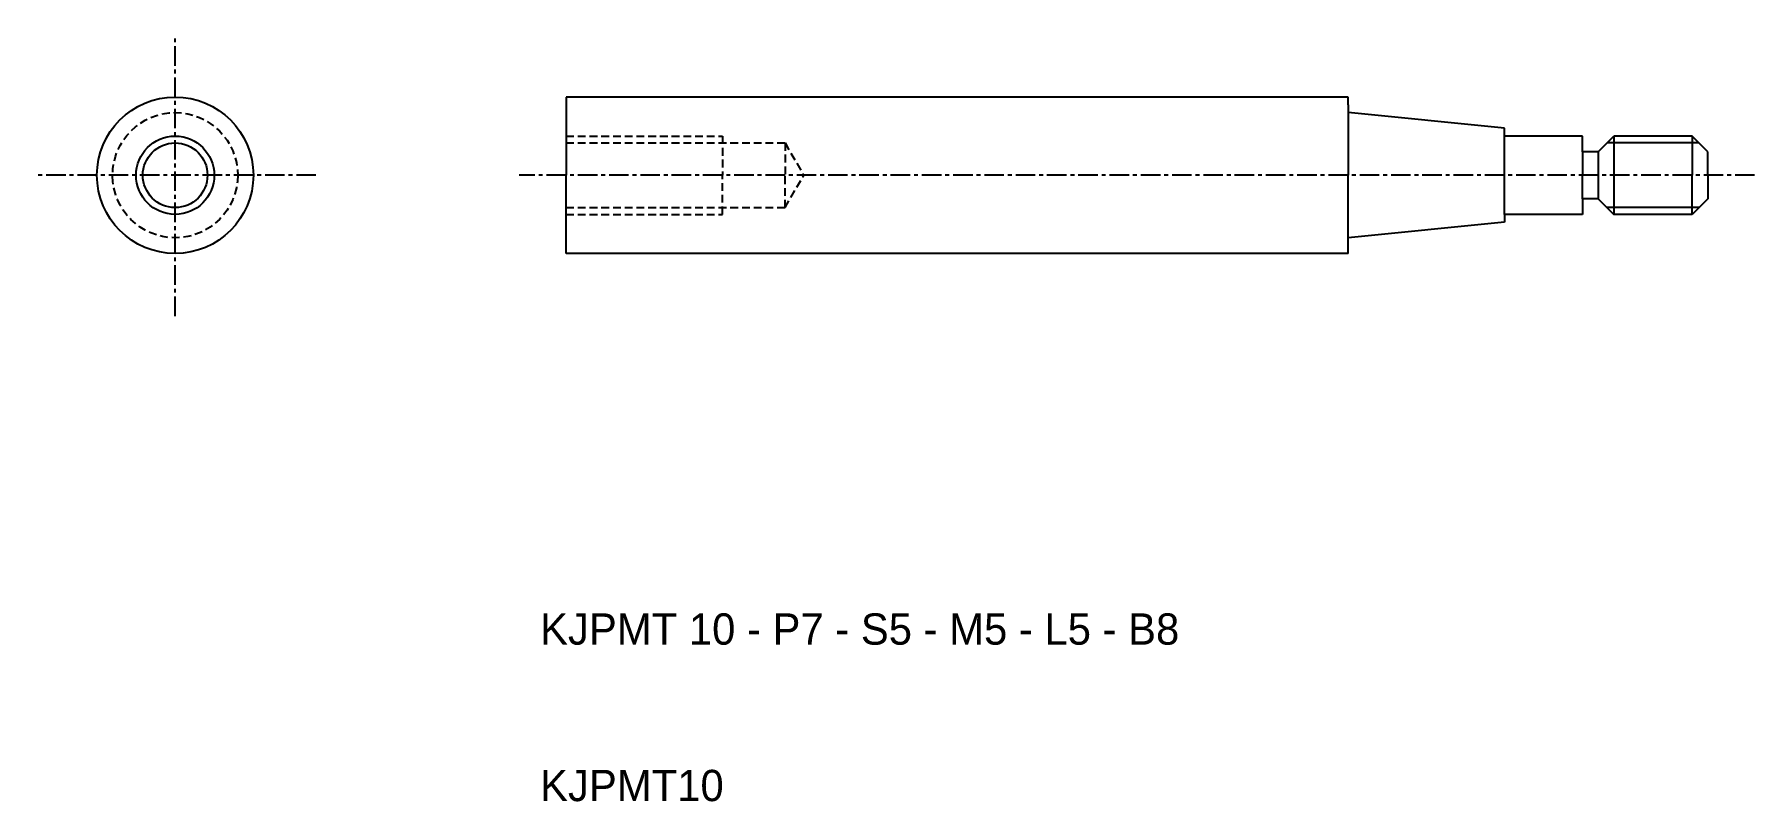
# Model space of a CAD drawing. Extents: x -34 to 76, y 10 to 59.
import ezdxf

# ---------------------------------------------------------------- set-up
doc = ezdxf.new("R2010")
doc.units = 0
doc.linetypes.add('CENTER', pattern=[2, 1.25, -0.25, 0.25, -0.25])
doc.linetypes.add('DASHED', pattern=[0.75, 0.5, -0.25])
doc.layers.get('0').update_dxf_attribs({"linetype": 'CONTINUOUS'})
doc.layers.add('CENTER', color=1, linetype='CENTER')

msp = doc.modelspace()

# ---------------------------------------------------------------- linework, layer by layer
at = {"color": 7, "linetype": 'CONTINUOUS'}
for p, q in [((50, 55), (0, 55)), ((0, 55), (0, 50)), ((50, 54.5), (50, 55)), ((50, 54.5), (50, 50)), ((60, 53), (50, 54)), ((60, 52.5), (60, 53)), ((65, 52.5), (60, 52.5)), ((60, 47.5), (60, 52.5)), ((65, 51.5), (65, 52.5)), ((66, 51.5), (67, 52.5)), ((67, 52.5), (67, 47.5)), ((72, 52.5), (67, 52.5)), ((72, 52.5), (72, 50)), ((73, 51.5), (72, 52.5)), ((65, 51.5), (65, 50)), ((66, 51.5), (65, 51.5)), ((66, 51.5), (66, 48.5)), ((73, 50), (73, 51.5)), ((0, 45), (0, 50)), ((50, 45.5), (50, 50)), ((65, 48.5), (65, 50)), ((72, 47.5), (72, 50)), ((73, 50), (73, 48.5)), ((65, 48.5), (65, 47.5)), ((66, 48.5), (65, 48.5)), ((66, 48.5), (67, 47.5)), ((65, 47.5), (60, 47.5)), ((60, 47.5), (60, 47)), ((72, 47.5), (67, 47.5)), ((60, 47), (50, 46)), ((50, 45), (50, 45.5)), ((50, 45), (0, 45))]:
    msp.add_line(p, q, dxfattribs=at)
at = {"color": 3, "linetype": 'DASHED'}
for p, q in [((0, 52.5), (10, 52.5)), ((0, 52.067), (14, 52.067)), ((10, 52.5), (10, 50)), ((14, 52.067), (14, 50)), ((14, 52.067), (15.193, 50)), ((10, 47.5), (10, 50)), ((14, 47.933), (15.193, 50)), ((14, 47.933), (14, 50)), ((0, 47.933), (14, 47.933)), ((0, 47.5), (10, 47.5))]:
    msp.add_line(p, q, dxfattribs=at)
at = {"color": 3, "linetype": 'CONTINUOUS'}
for p, q in [((72.433, 52.067), (66.567, 52.067)), ((72.433, 47.933), (66.567, 47.933))]:
    msp.add_line(p, q, dxfattribs=at)
msp.add_line((73, 48.5), (72, 47.5))
at = {"color": 7, "linetype": 'CONTINUOUS'}
for radius in [5, 2.067]:
    msp.add_circle((-25, 50), radius, dxfattribs=at)
at = {"color": 3, "linetype": 'DASHED'}
msp.add_circle((-25, 50), 4, dxfattribs=at)
at = {"color": 3, "linetype": 'CONTINUOUS'}
msp.add_circle((-25, 50), 2.5, dxfattribs=at)
at = {"layer": 'CENTER'}
for p, q in [((-25, 41), (-25, 59)), ((-16, 50), (-34, 50)), ((76, 50), (-3, 50))]:
    msp.add_line(p, q, dxfattribs=at)

# ---------------------------------------------------------------- texts
at = {"color": 7, "linetype": 'CONTINUOUS'}
for s, p in [('KJPMT 10 - P7 - S5 - M5 - L5 - B8', (-1.661, 20)), ('KJPMT10', (-1.661, 10))]:
    msp.add_text(s, height=2, dxfattribs=at).set_placement(p)

doc.saveas('drawing.dxf')
